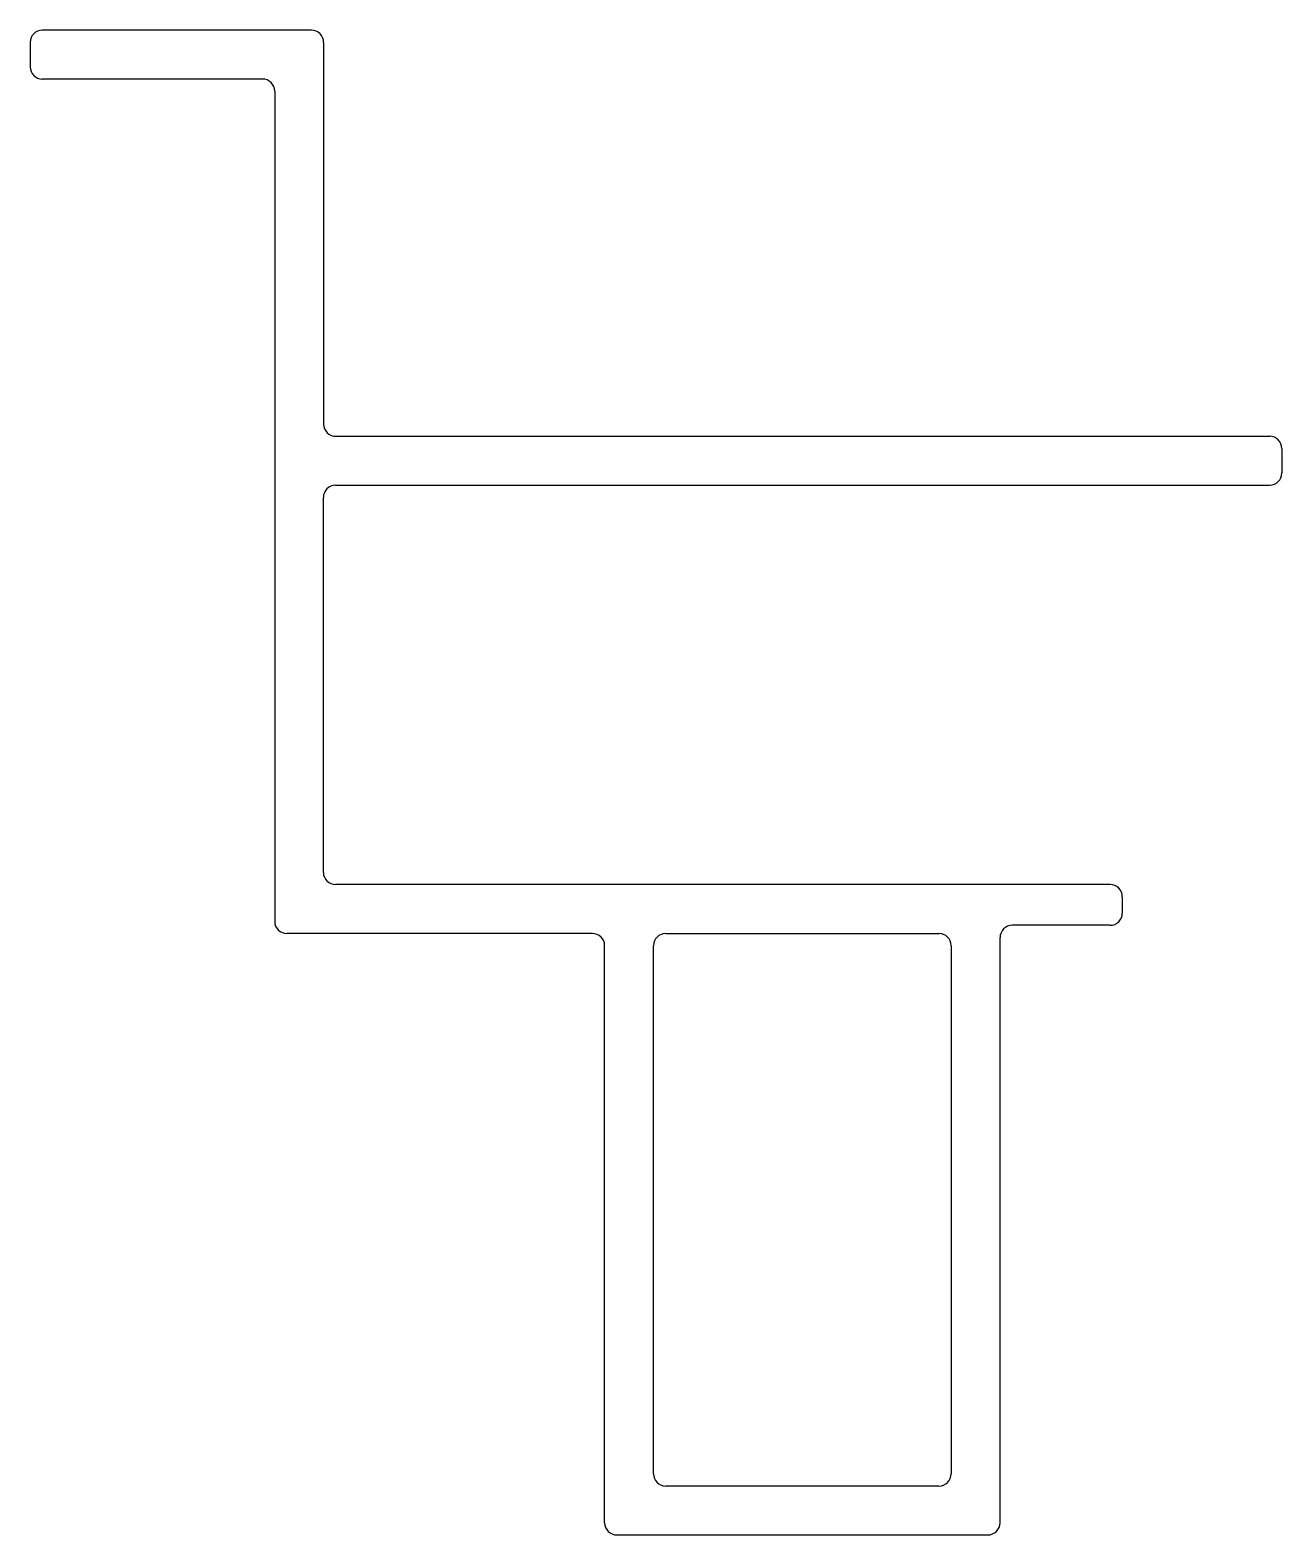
# Model space of a CAD drawing. Extents: x 839.7 to 870.4, y 455.4 to 492.3.
import ezdxf

# ---------------------------------------------------------------- set-up
doc = ezdxf.new("R2010")
doc.units = 0
doc.layers.get('0').update_dxf_attribs({"linetype": 'CONTINUOUS'})

msp = doc.modelspace()

# ---------------------------------------------------------------- linework, layer by layer
at = {"color": 0}
for p, q in [((846.638, 492.308), (840.038, 492.308)), ((839.738, 492.008), (839.738, 491.408)), ((846.938, 492.008), (846.938, 482.642)), ((845.438, 491.108), (840.038, 491.108)), ((845.738, 490.808), (845.738, 470.444)), ((847.238, 482.342), (870.148, 482.342)), ((870.448, 482.042), (870.448, 481.442)), ((847.233, 481.142), (870.148, 481.142)), ((846.933, 471.644), (846.933, 480.842)), ((866.233, 471.344), (847.233, 471.344)), ((866.533, 471.044), (866.533, 470.644)), ((853.533, 470.144), (846.038, 470.144)), ((855.333, 470.144), (862.033, 470.144)), ((863.533, 455.688), (863.533, 470.044)), ((866.233, 470.344), (863.833, 470.344)), ((853.833, 455.688), (853.833, 469.844)), ((855.033, 456.888), (855.033, 469.844)), ((862.333, 469.844), (862.333, 456.888)), ((862.033, 456.588), (855.333, 456.588)), ((854.133, 455.388), (863.233, 455.388))]:
    msp.add_line(p, q, dxfattribs=at)
for centre, start, end in [((840.038, 492.008), 90, 180), ((846.638, 492.008), 0, 90), ((840.038, 491.408), 180, 270), ((845.438, 490.808), 359.9871, 90), ((847.238, 482.642), 180, 270), ((870.148, 482.042), 0, 90), ((870.148, 481.442), 270, 0), ((847.233, 480.842), 90, 180), ((847.233, 471.644), 180, 270), ((866.233, 471.044), 0, 90), ((846.038, 470.444), 180, 270), ((866.233, 470.644), 270, 0), ((853.533, 469.844), 0, 90), ((855.333, 469.844), 90, 180), ((862.033, 469.844), 0, 90), ((863.833, 470.044), 90, 180), ((855.333, 456.888), 180, 270), ((862.033, 456.888), 270, 0), ((854.133, 455.688), 180, 270), ((863.233, 455.688), 270, 0)]:
    msp.add_arc(centre, 0.3, start, end, dxfattribs=at)

doc.saveas('drawing.dxf')
